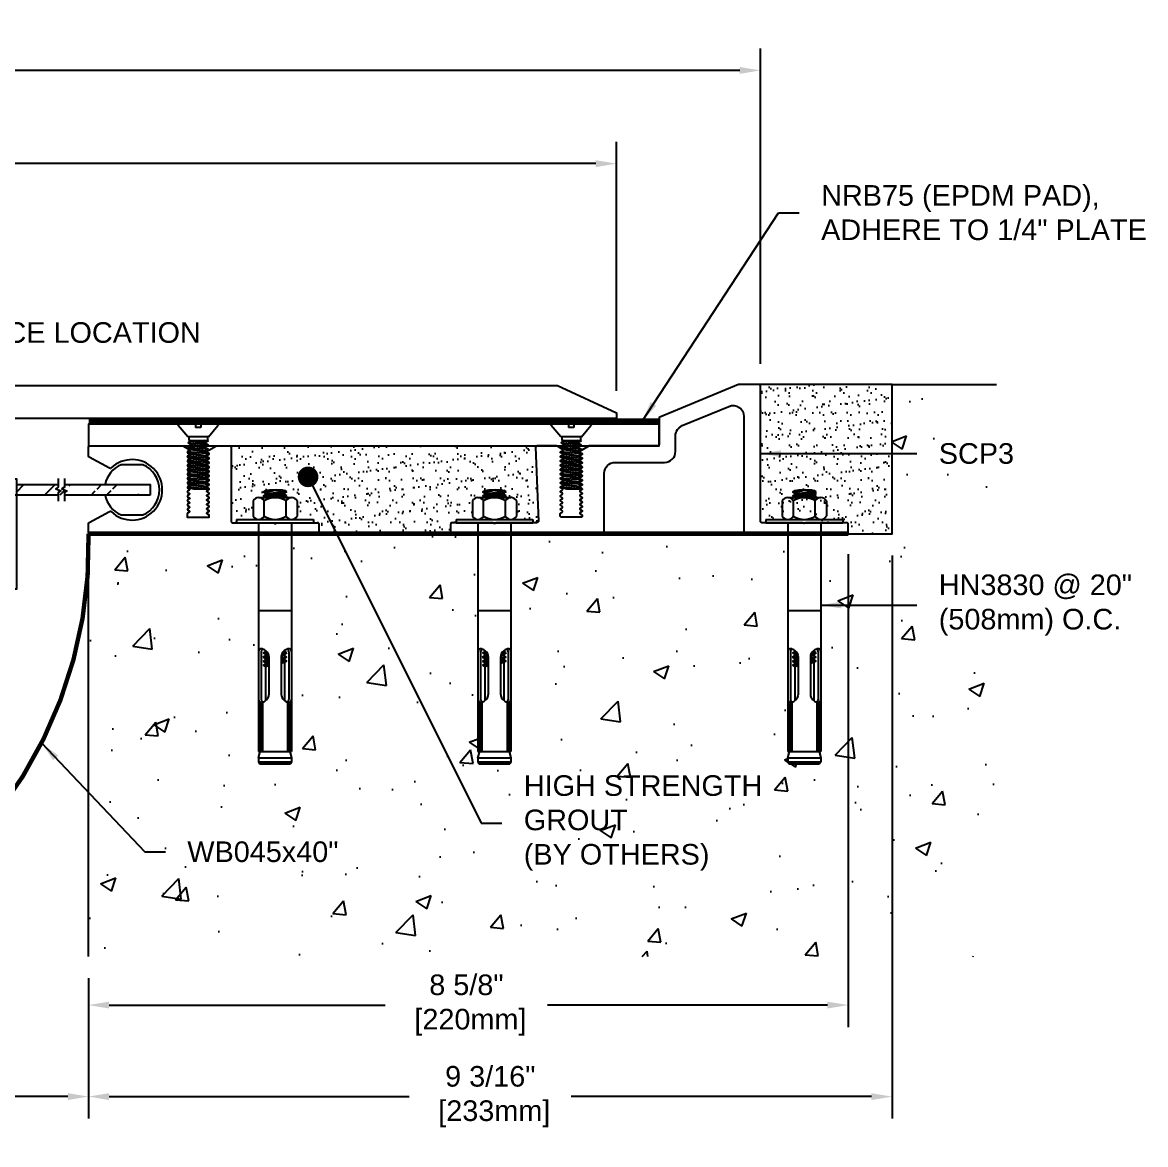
# Model space of a CAD drawing. Header units: inches. Extents: x -4 to 71.2, y -3.7 to 11.
# Drawn here: x 19.43 to 32.22, y -2.79 to 10 of the extents above; entities that cross this region are included whole.
import ezdxf

# ---------------------------------------------------------------- set-up
doc = ezdxf.new("R2010")
doc.units = ezdxf.units.IN
doc.header["$LTSCALE"] = 0.25
doc.header["$MEASUREMENT"] = 0
doc.linetypes.add('HIDDEN', pattern=[0.375, 0.25, -0.125])
for name, color, linetype in [('Anchors', 4, 'Continuous'), ('Conditions', 1, 'Continuous'), ('Dimensions', 3, 'Continuous'), ('Fillers', 2, 'Continuous'), ('Metals', 7, 'Continuous'), ('Text', 2, 'Continuous')]:
    doc.layers.add(name, color=color, linetype=linetype)
doc.styles.add('ARIAL', font='arial.ttf')
doc.dimstyles.new('ARIAL', dxfattribs={"dimscale": 2, "dimtxt": 0.1175, "dimasz": 0.1175, "dimexe": 0.125, "dimexo": 0.125, "dimgap": 0.125, "dimtad": 0, "dimtih": 1, "dimtoh": 1, "dimdec": 4, "dimzin": 0, "dimdsep": 46, "dimlunit": 4, "dimtxsty": 'ARIAL', "dimcen": 0.09, "dimadec": 0, "dimazin": 0, "dimtfac": 1, "dimtdec": 4, "dimtofl": 0, "dimtmove": 0, "dimatfit": 3, "dimfxl": 0, "dimfrac": 2, "dimtolj": 1, "dimtzin": 0, "dimarcsym": 0})
pattern_1 = [(45, (8.60465, -43.85655), (-0.265165, 0.265165), []), (45, (8.78143, -43.85655), (-0.265165, 0.265165), [])]

# ---------------------------------------------------------------- blocks, each defined once
blk = doc.blocks.new('*D0')
at = {"layer": 'Defpoints', "color": 0}
for p in [(27.836, 9.453), (2.525, 5.857), (27.836, 5.857)]:
    blk.add_point(p, dxfattribs=at)
at = {"layer": 'Dimensions', "color": 0, "lineweight": -2}
for p, q in [((2.525, 6.107), (2.525, 9.703)), ((27.836, 6.107), (27.836, 9.703)), ((2.76, 9.453), (14.251, 9.453)), ((27.601, 9.453), (16.11, 9.453))]:
    blk.add_line(p, q, dxfattribs=at)
at = {"layer": 'Dimensions', "color": 0}
for points in [[(2.76, 9.492), (2.76, 9.413), (2.525, 9.453)], [(27.601, 9.492), (27.601, 9.413), (27.836, 9.453)]]:
    blk.add_solid(points, dxfattribs=at)
at = {"layer": 'Dimensions', "color": 0, "insert": (15.181, 9.453), "char_height": 0.235, "attachment_point": 5, "style": 'ARIAL'}
blk.add_mtext('\\A1;2\'-1 5/16"\\P [643mm]', dxfattribs=at)
blk = doc.blocks.new('*D3')
at = {"layer": 'Defpoints', "color": 0}
for p in [(4.165, 8.39), (4.165, 5.549), (26.195, 5.549)]:
    blk.add_point(p, dxfattribs=at)
at = {"layer": 'Dimensions', "color": 0, "lineweight": -2}
for p, q in [((4.165, 5.799), (4.165, 8.64)), ((26.195, 5.799), (26.195, 8.64)), ((4.4, 8.39), (14.268, 8.39)), ((25.96, 8.39), (16.092, 8.39))]:
    blk.add_line(p, q, dxfattribs=at)
at = {"layer": 'Dimensions', "color": 0}
for points in [[(4.4, 8.429), (4.4, 8.35), (4.165, 8.39)], [(25.96, 8.429), (25.96, 8.35), (26.195, 8.39)]]:
    blk.add_solid(points, dxfattribs=at)
at = {"layer": 'Dimensions', "color": 0, "insert": (15.18, 8.39), "char_height": 0.235, "attachment_point": 5, "style": 'ARIAL'}
blk.add_mtext('\\A1;1\'-10"\\P [560mm]', dxfattribs=at)
blk = doc.blocks.new('*D2')
at = {"layer": 'Defpoints', "color": 0}
for p in [(10.181, -0.646), (20.181, -0.646), (10.181, -2.244)]:
    blk.add_point(p, dxfattribs=at)
at = {"layer": 'Dimensions', "color": 0, "lineweight": -2}
for p, q in [((10.181, -0.896), (10.181, -2.494)), ((20.181, -0.896), (20.181, -2.494)), ((10.416, -2.244), (14.256, -2.244)), ((19.946, -2.244), (16.103, -2.244))]:
    blk.add_line(p, q, dxfattribs=at)
at = {"layer": 'Dimensions', "color": 0}
for points in [[(10.416, -2.205), (10.416, -2.283), (10.181, -2.244)], [(19.946, -2.205), (19.946, -2.283), (20.181, -2.244)]]:
    blk.add_solid(points, dxfattribs=at)
at = {"layer": 'Dimensions', "color": 0, "insert": (15.179, -2.244), "char_height": 0.235, "attachment_point": 5, "style": 'ARIAL'}
blk.add_mtext('\\A1;10"\\P [254mm]', dxfattribs=at)
blk = doc.blocks.new('*D4')
at = {"layer": 'Defpoints', "color": 0}
for p in [(28.835, 4.187), (20.179, -0.646), (28.835, -1.201)]:
    blk.add_point(p, dxfattribs=at)
at = {"layer": 'Dimensions', "color": 0, "lineweight": -2}
for p, q in [((28.835, 3.937), (28.835, -1.451)), ((20.179, -0.896), (20.179, -1.451)), ((20.414, -1.201), (23.562, -1.201)), ((28.6, -1.201), (25.409, -1.201))]:
    blk.add_line(p, q, dxfattribs=at)
at = {"layer": 'Dimensions', "color": 0}
for points in [[(20.414, -1.162), (20.414, -1.24), (20.179, -1.201)], [(28.6, -1.162), (28.6, -1.24), (28.835, -1.201)]]:
    blk.add_solid(points, dxfattribs=at)
at = {"layer": 'Dimensions', "color": 0, "insert": (24.486, -1.201), "char_height": 0.235, "attachment_point": 5, "style": 'ARIAL'}
blk.add_mtext('\\A1;8 5/8"\\P [220mm]', dxfattribs=at)
blk = doc.blocks.new('SCP1')
at = {"layer": 'Metals', "linetype": 'Continuous', "flags": 128}
blk.add_lwpolyline([(1.352, 0.377, -0.57735), (1.352, 0.391), (1.371, 0.402, 0.57735), (1.371, 0.416), (1.352, 0.427, -0.57735), (1.352, 0.441), (1.371, 0.452, 0.57735), (1.371, 0.466), (1.352, 0.477, -0.57735), (1.352, 0.491), (1.371, 0.502, 0.57735), (1.371, 0.516), (1.352, 0.527, -0.57735), (1.352, 0.541), (1.371, 0.552, 0.57735), (1.371, 0.566), (1.352, 0.577, -0.57735), (1.352, 0.591), (1.371, 0.602, 0.57735), (1.371, 0.616), (1.352, 0.627, -0.57735), (1.352, 0.641), (1.371, 0.652, 0.57735), (1.371, 0.666), (1.352, 0.677, -0.57735), (1.352, 0.691), (1.371, 0.702, 0.57735), (1.371, 0.716), (1.352, 0.727, -0.57735), (1.352, 0.741), (1.371, 0.752, 0.57735), (1.371, 0.766), (1.352, 0.777, -0.57735), (1.352, 0.791), (1.371, 0.802, 0.57735), (1.371, 0.816), (1.352, 0.827, -0.57735), (1.352, 0.841), (1.371, 0.852, 0.57735), (1.371, 0.866), (1.352, 0.877, -0.57735), (1.352, 0.891), (1.371, 0.902, 0.57735), (1.371, 0.916), (1.352, 0.927, -0.57735), (1.352, 0.941), (1.451, 0.998, -0.131652), (1.458, 1), (1.61, 1, -0.414214), (1.625, 0.985), (1.625, 0.14, 0.414214), (1.64, 0.125), (2.11, 0.125), (2.114, 0.121, 0.414214), (2.136, 0.121), (2.14, 0.125), (2.61, 0.125, -0.414214), (2.625, 0.11), (2.625, 0.015, -0.414214), (2.61, 0), (0.015, 0, -0.414214), (0, 0.015), (0, 0.116, -0.276215), (0.008, 0.129), (0.24, 0.254, -0.324715), (0.257, 0.251, 2.340026), (0.257, 0.749, -0.324715), (0.24, 0.746), (0.008, 0.871, -0.276215), (0, 0.884), (0, 0.985, -0.414214), (0.015, 1), (1.075, 1, -0.131652), (1.082, 0.998), (1.148, 0.96, -0.57735), (1.148, 0.946), (1.129, 0.935, 0.57735), (1.129, 0.921), (1.148, 0.91, -0.57735), (1.148, 0.896), (1.129, 0.885, 0.57735), (1.129, 0.871), (1.148, 0.86, -0.57735), (1.148, 0.846), (1.129, 0.835, 0.57735), (1.129, 0.821), (1.148, 0.81, -0.57735), (1.148, 0.796), (1.129, 0.785, 0.57735), (1.129, 0.771), (1.148, 0.76, -0.57735), (1.148, 0.746), (1.129, 0.735, 0.57735), (1.129, 0.721), (1.148, 0.71, -0.57735), (1.148, 0.696), (1.129, 0.685, 0.57735), (1.129, 0.671), (1.148, 0.66, -0.57735), (1.148, 0.646), (1.129, 0.635, 0.57735), (1.129, 0.621), (1.148, 0.61, -0.57735), (1.148, 0.596), (1.129, 0.585, 0.57735), (1.129, 0.571), (1.148, 0.56, -0.57735), (1.148, 0.546), (1.129, 0.535, 0.57735), (1.129, 0.521), (1.148, 0.51, -0.57735), (1.148, 0.496), (1.129, 0.485, 0.57735), (1.129, 0.471), (1.148, 0.46, -0.57735), (1.148, 0.446), (1.129, 0.435, 0.57735), (1.129, 0.421), (1.148, 0.41, -0.57735), (1.148, 0.396), (1.129, 0.385, 0.57735), (1.129, 0.371), (1.148, 0.36, -0.57735), (1.148, 0.346), (1.129, 0.335, 0.57735), (1.129, 0.321), (1.148, 0.31, -0.57735), (1.148, 0.296), (1.129, 0.285, 0.57735), (1.129, 0.271), (1.148, 0.26, -0.57735), (1.148, 0.246), (1.129, 0.235, 0.267949), (1.125, 0.228), (1.125, 0.188), (1.375, 0.188), (1.375, 0.209, 0.267949), (1.371, 0.216), (1.352, 0.227, -0.57735), (1.352, 0.241), (1.371, 0.252, 0.57735), (1.371, 0.266), (1.352, 0.277, -0.57735), (1.352, 0.291), (1.371, 0.302, 0.57735), (1.371, 0.316), (1.352, 0.327, -0.57735), (1.352, 0.341), (1.371, 0.352, 0.57735), (1.371, 0.366)], format="xyb", close=True, dxfattribs=at)
blk = doc.blocks.new('SCP3')
at = {"layer": 'Metals', "linetype": 'Continuous', "flags": 128}
blk.add_lwpolyline([(-4.02, 0.121), (-4.015, 0.125), (-3.545, 0.125, 0.414214), (-3.53, 0.14), (-3.53, 1.685, -0.414214), (-3.515, 1.7), (-3.28, 1.7), (-2.384, 1.329, -0.303347), (-2.375, 1.315), (-2.375, 1.015, 0.414214), (-2.36, 1), (-1.579, 1), (-1.477, 0.941, -0.57735), (-1.477, 0.927), (-1.496, 0.916, 0.267949), (-1.5, 0.909), (-1.5, 0.906, 0.165641), (-1.497, 0.902), (-1.477, 0.891, -0.57735), (-1.477, 0.877), (-1.496, 0.866, 0.267949), (-1.5, 0.859), (-1.5, 0.856, 0.165641), (-1.497, 0.852), (-1.477, 0.841, -0.57735), (-1.477, 0.827), (-1.496, 0.816, 0.267949), (-1.5, 0.809), (-1.5, 0.806, 0.165641), (-1.497, 0.802), (-1.477, 0.791, -0.57735), (-1.477, 0.777), (-1.496, 0.766, 0.267949), (-1.5, 0.759), (-1.5, 0.756, 0.165641), (-1.497, 0.752), (-1.477, 0.741, -0.57735), (-1.477, 0.727), (-1.496, 0.716, 0.267949), (-1.5, 0.709), (-1.5, 0.706, 0.165641), (-1.497, 0.702), (-1.477, 0.691, -0.57735), (-1.477, 0.677), (-1.496, 0.666, 0.267949), (-1.5, 0.659), (-1.5, 0.656, 0.165641), (-1.497, 0.652), (-1.477, 0.641, -0.57735), (-1.477, 0.627), (-1.496, 0.616, 0.267949), (-1.5, 0.609), (-1.5, 0.606, 0.165641), (-1.497, 0.602), (-1.477, 0.591, -0.57735), (-1.477, 0.577), (-1.496, 0.566, 0.267949), (-1.5, 0.559), (-1.5, 0.556, 0.165641), (-1.497, 0.552), (-1.477, 0.541, -0.57735), (-1.477, 0.527), (-1.496, 0.516, 0.267949), (-1.5, 0.509), (-1.5, 0.506, 0.165641), (-1.497, 0.502), (-1.477, 0.491, -0.57735), (-1.477, 0.477), (-1.496, 0.466, 0.267949), (-1.5, 0.459), (-1.5, 0.456, 0.165641), (-1.497, 0.452), (-1.477, 0.441, -0.57735), (-1.477, 0.427), (-1.496, 0.416, 0.267949), (-1.5, 0.409), (-1.5, 0.406, 0.165641), (-1.497, 0.402), (-1.477, 0.391, -0.57735), (-1.477, 0.377), (-1.496, 0.366, 0.267949), (-1.5, 0.359), (-1.5, 0.356, 0.165641), (-1.497, 0.352), (-1.477, 0.341, -0.57735), (-1.477, 0.327), (-1.496, 0.316, 0.267949), (-1.5, 0.309), (-1.5, 0.306, 0.165641), (-1.497, 0.302), (-1.477, 0.291, -0.57735), (-1.477, 0.277), (-1.496, 0.266, 0.267949), (-1.5, 0.259), (-1.5, 0.256, 0.165641), (-1.497, 0.252), (-1.477, 0.241, -0.57735), (-1.477, 0.227), (-1.496, 0.216, 0.36655), (-1.499, 0.206, 0.49287), (-1.485, 0.187), (-1.265, 0.187, 0.414214), (-1.25, 0.202), (-1.25, 0.23, 0.290884), (-1.255, 0.237), (-1.272, 0.246, -0.57735), (-1.274, 0.26), (-1.253, 0.274, 0.57735), (-1.255, 0.287), (-1.272, 0.296, -0.57735), (-1.274, 0.31), (-1.253, 0.324, 0.57735), (-1.255, 0.337), (-1.272, 0.346, -0.57735), (-1.274, 0.36), (-1.253, 0.374, 0.57735), (-1.255, 0.387), (-1.272, 0.396, -0.57735), (-1.274, 0.41), (-1.253, 0.424, 0.57735), (-1.255, 0.437), (-1.272, 0.446, -0.57735), (-1.274, 0.46), (-1.253, 0.474, 0.57735), (-1.255, 0.487), (-1.272, 0.496, -0.57735), (-1.274, 0.51), (-1.253, 0.524, 0.57735), (-1.255, 0.537), (-1.272, 0.546, -0.57735), (-1.274, 0.56), (-1.253, 0.574, 0.57735), (-1.255, 0.587), (-1.272, 0.596, -0.57735), (-1.274, 0.61), (-1.253, 0.624, 0.57735), (-1.255, 0.637), (-1.272, 0.646, -0.57735), (-1.274, 0.66), (-1.253, 0.674, 0.57735), (-1.255, 0.687), (-1.272, 0.696, -0.57735), (-1.274, 0.71), (-1.253, 0.724, 0.57735), (-1.255, 0.737), (-1.272, 0.746, -0.57735), (-1.274, 0.76), (-1.253, 0.774, 0.57735), (-1.255, 0.787), (-1.272, 0.796, -0.57735), (-1.274, 0.81), (-1.253, 0.824, 0.57735), (-1.255, 0.837), (-1.272, 0.846, -0.57735), (-1.274, 0.86), (-1.253, 0.874, 0.57735), (-1.255, 0.887), (-1.272, 0.896, -0.57735), (-1.274, 0.91), (-1.253, 0.924, 0.57735), (-1.255, 0.937), (-1.272, 0.946, -0.57735), (-1.274, 0.96), (-1.219, 0.997, -0.153359), (-1.211, 1), (-0.984, 1, -0.414214), (-0.969, 0.985), (-1, 0.14, 0.414214), (-0.985, 0.125), (-0.515, 0.125), (-0.511, 0.121, 0.414214), (-0.489, 0.121), (-0.485, 0.125), (-0.015, 0.125, -0.414214), (0, 0.11), (0, 0.015, -0.414214), (-0.015, 0), (-1.735, 0, -0.414214), (-1.75, 0.015), (-1.75, 0.687, 0.414214), (-1.875, 0.812), (-2.438, 0.812, -0.414214), (-2.563, 0.937), (-2.563, 1.116, 0.303347), (-2.64, 1.232), (-3.17, 1.451, 0.534511), (-3.343, 1.336), (-3.343, 0.015, -0.414214), (-3.358, 0), (-4.515, 0, -0.414214), (-4.53, 0.015), (-4.53, 0.11, -0.414214), (-4.515, 0.125), (-4.045, 0.125), (-4.041, 0.121, 0.414209)], format="xyb", close=True, dxfattribs=at)
blk = doc.blocks.new('HN3830S')
for p, q in [((-0.188, 0.288), (0.188, 0.288)), ((-0.135, 0.352), (0.017, 0.375)), ((-0.135, 0.352), (-0.108, 0.368)), ((-0.135, 0.352), (-0.108, 0.335)), ((-0.135, 0.305), (0.135, 0.352)), ((-0.135, 0.305), (-0.108, 0.322)), ((-0.135, 0.305), (-0.108, 0.289)), ((-0.108, 0.368), (0.017, 0.375)), ((0.017, 0.375), (-0.108, 0.335)), ((-0.108, 0.368), (-0.063, 0.375)), ((-0.108, 0.322), (0.108, 0.368)), ((0.108, 0.335), (-0.108, 0.289)), ((-0.108, 0.335), (-0.108, 0.322)), ((-0.108, 0.289), (-0.108, 0.288)), ((-0.063, 0.375), (0.08, 0.375)), ((-0.047, 0.288), (0.108, 0.322)), ((0.036, 0.288), (0.135, 0.305)), ((0.08, 0.375), (0.108, 0.368)), ((0.108, 0.289), (0.105, 0.288)), ((0.135, 0.352), (0.108, 0.368)), ((0.135, 0.352), (0.108, 0.335)), ((0.108, 0.335), (0.108, 0.322)), ((0.135, 0.305), (0.108, 0.322)), ((0.135, 0.305), (0.108, 0.289)), ((0.108, 0.289), (0.108, 0.288)), ((-0.251, 0.251), (-0.251, 0.074)), ((-0.125, 0.074), (-0.125, 0.251)), ((0.125, 0.074), (0.125, 0.251)), ((0.251, 0.251), (0.251, 0.074)), ((-0.438, 0.037), (0.438, 0.037)), ((-0.438, 0.037), (-0.438, 0)), ((-0.438, 0), (0.438, 0)), ((-0.188, 0.037), (0.188, 0.037)), ((0.438, 0.037), (0.438, 0)), ((-0.188, 0), (-0.188, -2.609)), ((0.187, 0), (0.187, -2.609)), ((-0.188, -1), (0.187, -1)), ((-0.158, -1.471), (-0.158, -2.014)), ((-0.135, -1.484), (-0.108, -1.468)), ((-0.135, -1.484), (-0.089, -1.476)), ((-0.135, -1.484), (-0.108, -1.501)), ((-0.135, -1.531), (-0.108, -1.515)), ((-0.135, -1.531), (-0.071, -1.52)), ((-0.135, -1.531), (-0.108, -1.548)), ((-0.108, -1.457), (-0.108, -1.468)), ((-0.108, -1.468), (-0.098, -1.466)), ((-0.078, -1.494), (-0.108, -1.501)), ((-0.108, -1.501), (-0.108, -1.515)), ((-0.108, -1.515), (-0.073, -1.507)), ((-0.071, -1.524), (-0.071, -1.961)), ((0.07, -1.523), (0.108, -1.515)), ((0.07, -1.524), (0.07, -1.961)), ((0.07, -1.542), (0.135, -1.531)), ((0.07, -1.542), (0.135, -1.531)), ((0.108, -1.501), (0.072, -1.509)), ((0.078, -1.494), (0.135, -1.484)), ((0.093, -1.471), (0.108, -1.468)), ((0.108, -1.457), (0.108, -1.468)), ((0.135, -1.484), (0.108, -1.468)), ((0.135, -1.484), (0.108, -1.501)), ((0.108, -1.501), (0.108, -1.515)), ((0.135, -1.531), (0.108, -1.515)), ((0.135, -1.531), (0.108, -1.548)), ((0.157, -1.471), (0.157, -2.014)), ((-0.135, -1.578), (-0.108, -1.562)), ((-0.135, -1.578), (-0.071, -1.567)), ((-0.135, -1.578), (-0.108, -1.595)), ((-0.135, -1.625), (-0.108, -1.608)), ((-0.135, -1.625), (-0.071, -1.614)), ((-0.135, -1.625), (-0.108, -1.641)), ((-0.071, -1.54), (-0.108, -1.548)), ((-0.108, -1.548), (-0.108, -1.562)), ((-0.108, -1.562), (-0.071, -1.553)), ((-0.071, -1.586), (-0.108, -1.595)), ((-0.108, -1.595), (-0.108, -1.608)), ((-0.108, -1.608), (-0.071, -1.6)), ((-0.071, -1.633), (-0.108, -1.641)), ((-0.108, -1.641), (-0.108, -2.028)), ((0.108, -1.548), (0.07, -1.556)), ((0.07, -1.57), (0.108, -1.562)), ((0.07, -1.589), (0.135, -1.578)), ((0.108, -1.595), (0.07, -1.603)), ((0.108, -1.548), (0.108, -1.562)), ((0.135, -1.578), (0.108, -1.562)), ((0.135, -1.578), (0.108, -1.595)), ((0.108, -1.595), (0.108, -2.028)), ((-0.166, -2.047), (-0.166, -2.609)), ((-0.143, -2.047), (-0.143, -2.609)), ((0.143, -2.047), (0.143, -2.609)), ((0.166, -2.047), (0.166, -2.609)), ((-0.188, -2.68), (-0.168, -2.609)), ((-0.188, -2.609), (0.187, -2.609)), ((-0.188, -2.68), (0.187, -2.68)), ((-0.188, -2.68), (-0.188, -2.727)), ((0.168, -2.609), (0.187, -2.68)), ((0.187, -2.68), (0.187, -2.727)), ((-0.188, -2.727), (0.187, -2.727)), ((-0.188, -2.727), (-0.174, -2.75)), ((-0.174, -2.75), (0.174, -2.75)), ((0.187, -2.727), (0.174, -2.75))]:
    blk.add_line(p, q)
for centre, radius, start, end in [((-0.188, 0.216), 0.0717, 29.0208, 150.9792), ((0, 0.056), 0.231, 57.1911, 122.8089), ((0.188, 0.216), 0.0717, 29.0208, 150.9792), ((-0.188, 0.109), 0.0717, 209.0208, 330.9792), ((0, 0.269), 0.231, 237.1911, 302.8089), ((0.188, 0.109), 0.0717, 209.0208, 330.9792), ((-0.135, -1.471), 0.0524, 168.9394, 180), ((-0.159, -1.466), 0.0276, 135, 168.9394), ((-0.159, -1.466), 0.0276, 101.0606, 135), ((-0.155, -1.49), 0.0524, 76.6123, 101.0606), ((-0.105, -1.471), 0.0524, 168.9394, 180), ((-0.129, -1.466), 0.0276, 135, 168.9394), ((-0.129, -1.466), 0.0276, 110.9085, 135), ((-0.161, -1.516), 0.0783, 59.3028, 76.6123), ((-0.179, -1.547), 0.114, 45, 59.3028), ((-0.179, -1.547), 0.114, 30.6972, 45), ((-0.148, -1.528), 0.0783, 13.3877, 30.6972), ((-0.123, -1.522), 0.0524, 358.2993, 13.3877), ((0.123, -1.522), 0.0524, 166.6123, 181.7007), ((0.148, -1.528), 0.0783, 149.3028, 166.6123), ((0.179, -1.547), 0.114, 135, 149.3028), ((0.179, -1.547), 0.114, 120.6972, 135), ((0.161, -1.516), 0.0783, 103.3877, 120.6972), ((0.129, -1.466), 0.0276, 45, 69.0915), ((0.155, -1.49), 0.0524, 78.9394, 103.3877), ((0.129, -1.466), 0.0276, 11.0606, 45), ((0.105, -1.471), 0.0524, 360, 11.0606), ((0.159, -1.466), 0.0276, 45, 78.9394), ((0.159, -1.466), 0.0276, 11.0606, 45), ((0.135, -1.471), 0.0524, 0, 11.0606), ((-0.135, -2.014), 0.0524, 180, 191.0606), ((-0.159, -2.019), 0.0276, 191.0606, 225), ((-0.159, -2.019), 0.0276, 225, 258.9394), ((-0.155, -1.995), 0.0524, 258.9394, 283.3877), ((-0.105, -2.014), 0.0524, 180, 191.0606), ((-0.129, -2.019), 0.0276, 191.0606, 225), ((-0.129, -2.019), 0.0276, 225, 249.0915), ((-0.161, -1.969), 0.0783, 283.3877, 300.6972), ((-0.179, -1.938), 0.114, 300.6972, 315), ((-0.179, -1.938), 0.114, 315, 329.3028), ((-0.148, -1.957), 0.0783, 329.3028, 346.6123), ((-0.123, -1.963), 0.0524, 346.6123, 1.7007), ((0.123, -1.963), 0.0524, 178.2993, 193.3877), ((0.148, -1.957), 0.0783, 193.3877, 210.6972), ((0.179, -1.938), 0.114, 210.6972, 225), ((0.179, -1.938), 0.114, 225, 239.3028), ((0.161, -1.969), 0.0783, 239.3028, 256.6123), ((0.129, -2.019), 0.0276, 290.9085, 315), ((0.155, -1.995), 0.0524, 256.6123, 281.0606), ((0.129, -2.019), 0.0276, 315, 348.9394), ((0.105, -2.014), 0.0524, 348.9394, 0), ((0.159, -2.019), 0.0276, 281.0606, 315), ((0.159, -2.019), 0.0276, 315, 348.9394), ((0.135, -2.014), 0.0524, 348.9394, 360)]:
    blk.add_arc(centre, radius, start, end)
blk = doc.blocks.new('F1434S')
for p, q in [((-0.214, 0), (-0.031, 0)), ((-0.031, 0), (-0.031, -0.05)), ((0.031, 0), (0.031, -0.05)), ((0.031, 0), (0.214, 0)), ((-0.119, -0.155), (-0.226, -0.024)), ((-0.031, -0.05), (0.031, -0.05)), ((0.119, -0.155), (0.226, -0.024)), ((-0.119, -0.155), (0.119, -0.155)), ((-0.119, -0.2), (-0.108, -0.195)), ((-0.119, -0.2), (-0.068, -0.195)), ((-0.119, -0.2), (-0.085, -0.22)), ((-0.119, -0.25), (0.119, -0.225)), ((-0.119, -0.25), (-0.085, -0.23)), ((-0.119, -0.25), (-0.085, -0.27)), ((-0.108, -0.155), (-0.108, -0.195)), ((0.108, -0.195), (-0.108, -0.195)), ((-0.085, -0.22), (0.085, -0.195)), ((-0.085, -0.23), (0.085, -0.205)), ((-0.085, -0.22), (-0.085, -0.23)), ((-0.085, -0.27), (0.085, -0.245)), ((-0.085, -0.28), (0.085, -0.255)), ((0.108, -0.195), (0.085, -0.205)), ((0.119, -0.225), (0.085, -0.205)), ((0.119, -0.225), (0.085, -0.245)), ((0.085, -0.245), (0.085, -0.255)), ((0.119, -0.275), (0.085, -0.255)), ((0.108, -0.155), (0.108, -0.195)), ((-0.119, -0.3), (0.119, -0.275)), ((-0.119, -0.3), (-0.085, -0.28)), ((-0.119, -0.3), (-0.085, -0.32)), ((-0.119, -0.35), (0.119, -0.325)), ((-0.119, -0.35), (-0.085, -0.33)), ((-0.119, -0.35), (-0.085, -0.37)), ((-0.119, -0.4), (0.119, -0.375)), ((-0.119, -0.4), (-0.085, -0.38)), ((-0.085, -0.27), (-0.085, -0.28)), ((-0.085, -0.32), (0.085, -0.295)), ((-0.085, -0.33), (0.085, -0.305)), ((-0.085, -0.32), (-0.085, -0.33)), ((-0.085, -0.37), (0.085, -0.345)), ((-0.085, -0.38), (0.085, -0.355)), ((-0.085, -0.37), (-0.085, -0.38)), ((0.119, -0.275), (0.085, -0.295)), ((0.085, -0.295), (0.085, -0.305)), ((0.119, -0.325), (0.085, -0.305)), ((0.119, -0.325), (0.085, -0.345)), ((0.085, -0.345), (0.085, -0.355)), ((0.119, -0.375), (0.085, -0.355)), ((0.119, -0.375), (0.085, -0.395)), ((-0.119, -0.4), (-0.085, -0.42)), ((-0.119, -0.45), (0.119, -0.425)), ((-0.119, -0.45), (-0.085, -0.43)), ((-0.119, -0.45), (-0.085, -0.47)), ((-0.119, -0.5), (0.119, -0.475)), ((-0.119, -0.5), (-0.085, -0.48)), ((-0.119, -0.5), (-0.085, -0.52)), ((-0.085, -0.42), (0.085, -0.395)), ((-0.085, -0.43), (0.085, -0.405)), ((-0.085, -0.42), (-0.085, -0.43)), ((-0.085, -0.47), (0.085, -0.445)), ((-0.085, -0.48), (0.085, -0.455)), ((-0.085, -0.47), (-0.085, -0.48)), ((-0.085, -0.52), (0.085, -0.495)), ((-0.085, -0.53), (0.085, -0.505)), ((0.085, -0.395), (0.085, -0.405)), ((0.119, -0.425), (0.085, -0.405)), ((0.119, -0.425), (0.085, -0.445)), ((0.085, -0.445), (0.085, -0.455)), ((0.119, -0.475), (0.085, -0.455)), ((0.119, -0.475), (0.085, -0.495)), ((0.085, -0.495), (0.085, -0.505)), ((0.119, -0.525), (0.085, -0.505)), ((-0.119, -0.55), (0.119, -0.525)), ((-0.119, -0.55), (-0.085, -0.53)), ((-0.119, -0.55), (-0.085, -0.57)), ((-0.119, -0.6), (0.119, -0.575)), ((-0.119, -0.6), (-0.085, -0.58)), ((-0.119, -0.6), (-0.085, -0.62)), ((-0.119, -0.65), (0.119, -0.625)), ((-0.119, -0.65), (-0.085, -0.63)), ((-0.085, -0.52), (-0.085, -0.53)), ((-0.085, -0.57), (0.085, -0.545)), ((-0.085, -0.58), (0.085, -0.555)), ((-0.085, -0.57), (-0.085, -0.58)), ((-0.085, -0.62), (0.085, -0.595)), ((-0.085, -0.63), (0.085, -0.605)), ((-0.085, -0.62), (-0.085, -0.63)), ((0.119, -0.525), (0.085, -0.545)), ((0.085, -0.545), (0.085, -0.555)), ((0.119, -0.575), (0.085, -0.555)), ((0.119, -0.575), (0.085, -0.595)), ((0.085, -0.595), (0.085, -0.605)), ((0.119, -0.625), (0.085, -0.605)), ((0.119, -0.625), (0.085, -0.645)), ((-0.119, -0.65), (-0.085, -0.67)), ((-0.119, -0.7), (0.119, -0.675)), ((-0.119, -0.7), (-0.085, -0.68)), ((-0.119, -0.7), (-0.085, -0.72)), ((-0.11, -0.75), (0.119, -0.725)), ((-0.11, -0.75), (-0.085, -0.73)), ((-0.11, -0.75), (0.048, -0.75)), ((-0.085, -0.67), (0.085, -0.645)), ((-0.085, -0.68), (0.085, -0.655)), ((-0.085, -0.67), (-0.085, -0.68)), ((-0.085, -0.72), (0.085, -0.695)), ((-0.085, -0.73), (0.085, -0.705)), ((-0.085, -0.72), (-0.085, -0.73)), ((0.048, -0.75), (0.085, -0.745)), ((0.085, -0.645), (0.085, -0.655)), ((0.119, -0.675), (0.085, -0.655)), ((0.119, -0.675), (0.085, -0.695)), ((0.085, -0.695), (0.085, -0.705)), ((0.119, -0.725), (0.085, -0.705)), ((0.119, -0.725), (0.085, -0.745))]:
    blk.add_line(p, q)
for centre, start, end in [((-0.214, -0.015), 90, 219.032), ((0.214, -0.015), 320.968, 90)]:
    blk.add_arc(centre, 0.015, start, end)
blk = doc.blocks.new('*D23')
at = {"layer": 'Defpoints', "color": 0}
for p in [(29.336, 4.172), (20.179, -0.646), (29.336, -2.244)]:
    blk.add_point(p, dxfattribs=at)
at = {"layer": 'Dimensions', "color": 0, "lineweight": -2}
for p, q in [((29.336, 3.922), (29.336, -2.494)), ((20.179, -0.896), (20.179, -2.494)), ((20.414, -2.244), (23.834, -2.244)), ((29.101, -2.244), (25.681, -2.244))]:
    blk.add_line(p, q, dxfattribs=at)
at = {"layer": 'Dimensions', "color": 0}
for points in [[(20.414, -2.205), (20.414, -2.283), (20.179, -2.244)], [(29.101, -2.205), (29.101, -2.283), (29.336, -2.244)]]:
    blk.add_solid(points, dxfattribs=at)
at = {"layer": 'Dimensions', "color": 0, "insert": (24.758, -2.244), "char_height": 0.235, "attachment_point": 5, "style": 'ARIAL'}
blk.add_mtext('\\A1;9 3/16"\\P [233mm]', dxfattribs=at)
blk = doc.blocks.new('H1458S')
for p, q in [((-0.188, 0.144), (0.187, 0.144)), ((-0.25, 0.104), (-0.25, 0)), ((-0.25, 0), (0.25, 0)), ((-0.125, 0), (-0.125, 0.104)), ((-0.119, 0), (-0.085, -0.02)), ((-0.085, -0.02), (0.048, 0)), ((0.125, 0), (0.125, 0.104)), ((0.25, 0.104), (0.25, 0)), ((-0.119, -0.05), (0.119, -0.025)), ((-0.119, -0.05), (-0.085, -0.03)), ((-0.119, -0.05), (-0.085, -0.07)), ((-0.119, -0.1), (0.119, -0.075)), ((-0.119, -0.1), (-0.085, -0.08)), ((-0.119, -0.1), (-0.085, -0.12)), ((-0.119, -0.15), (0.119, -0.125)), ((-0.085, -0.03), (0.085, -0.005)), ((-0.085, -0.02), (-0.085, -0.03)), ((-0.085, -0.07), (0.085, -0.045)), ((-0.085, -0.08), (0.085, -0.055)), ((-0.085, -0.07), (-0.085, -0.08)), ((-0.085, -0.12), (0.085, -0.095)), ((-0.085, -0.13), (0.085, -0.105)), ((-0.085, -0.12), (-0.085, -0.13)), ((0.094, 0), (0.085, -0.005)), ((0.119, -0.025), (0.085, -0.005)), ((0.119, -0.025), (0.085, -0.045)), ((0.085, -0.045), (0.085, -0.055)), ((0.119, -0.075), (0.085, -0.055)), ((0.119, -0.075), (0.085, -0.095)), ((0.085, -0.095), (0.085, -0.105)), ((0.119, -0.125), (0.085, -0.105)), ((0.119, -0.125), (0.085, -0.145)), ((-0.119, -0.15), (-0.085, -0.13)), ((-0.119, -0.15), (-0.085, -0.17)), ((-0.119, -0.2), (0.119, -0.175)), ((-0.119, -0.2), (-0.085, -0.18)), ((-0.119, -0.2), (-0.085, -0.22)), ((-0.119, -0.25), (0.119, -0.225)), ((-0.119, -0.25), (-0.085, -0.23)), ((-0.119, -0.25), (-0.085, -0.27)), ((-0.085, -0.17), (0.085, -0.145)), ((-0.085, -0.18), (0.085, -0.155)), ((-0.085, -0.17), (-0.085, -0.18)), ((-0.085, -0.22), (0.085, -0.195)), ((-0.085, -0.23), (0.085, -0.205)), ((-0.085, -0.22), (-0.085, -0.23)), ((-0.085, -0.27), (0.085, -0.245)), ((-0.085, -0.28), (0.085, -0.255)), ((0.085, -0.145), (0.085, -0.155)), ((0.119, -0.175), (0.085, -0.155)), ((0.119, -0.175), (0.085, -0.195)), ((0.085, -0.195), (0.085, -0.205)), ((0.119, -0.225), (0.085, -0.205)), ((0.119, -0.225), (0.085, -0.245)), ((0.085, -0.245), (0.085, -0.255)), ((0.119, -0.275), (0.085, -0.255)), ((-0.119, -0.3), (0.119, -0.275)), ((-0.119, -0.3), (-0.085, -0.28)), ((-0.119, -0.3), (-0.085, -0.32)), ((-0.119, -0.35), (0.119, -0.325)), ((-0.119, -0.35), (-0.085, -0.33)), ((-0.119, -0.35), (-0.085, -0.37)), ((-0.119, -0.4), (0.119, -0.375)), ((-0.119, -0.4), (-0.085, -0.38)), ((-0.085, -0.27), (-0.085, -0.28)), ((-0.085, -0.32), (0.085, -0.295)), ((-0.085, -0.33), (0.085, -0.305)), ((-0.085, -0.32), (-0.085, -0.33)), ((-0.085, -0.37), (0.085, -0.345)), ((-0.085, -0.38), (0.085, -0.355)), ((-0.085, -0.37), (-0.085, -0.38)), ((0.119, -0.275), (0.085, -0.295)), ((0.085, -0.295), (0.085, -0.305)), ((0.119, -0.325), (0.085, -0.305)), ((0.119, -0.325), (0.085, -0.345)), ((0.085, -0.345), (0.085, -0.355)), ((0.119, -0.375), (0.085, -0.355)), ((0.119, -0.375), (0.085, -0.395)), ((-0.119, -0.4), (-0.085, -0.42)), ((-0.119, -0.45), (0.119, -0.425)), ((-0.119, -0.45), (-0.085, -0.43)), ((-0.119, -0.45), (-0.085, -0.47)), ((-0.119, -0.5), (0.119, -0.475)), ((-0.119, -0.5), (-0.085, -0.48)), ((-0.119, -0.5), (-0.085, -0.52)), ((-0.085, -0.42), (0.085, -0.395)), ((-0.085, -0.43), (0.085, -0.405)), ((-0.085, -0.42), (-0.085, -0.43)), ((-0.085, -0.47), (0.085, -0.445)), ((-0.085, -0.48), (0.085, -0.455)), ((-0.085, -0.47), (-0.085, -0.48)), ((-0.085, -0.52), (0.085, -0.495)), ((-0.085, -0.53), (0.085, -0.505)), ((0.085, -0.395), (0.085, -0.405)), ((0.119, -0.425), (0.085, -0.405)), ((0.119, -0.425), (0.085, -0.445)), ((0.085, -0.445), (0.085, -0.455)), ((0.119, -0.475), (0.085, -0.455)), ((0.119, -0.475), (0.085, -0.495)), ((0.085, -0.495), (0.085, -0.505)), ((0.119, -0.525), (0.085, -0.505)), ((-0.119, -0.55), (0.119, -0.525)), ((-0.119, -0.55), (-0.085, -0.53)), ((-0.119, -0.55), (-0.085, -0.57)), ((-0.119, -0.6), (0.119, -0.575)), ((-0.119, -0.6), (-0.085, -0.58)), ((-0.119, -0.6), (-0.085, -0.62)), ((-0.085, -0.52), (-0.085, -0.53)), ((-0.085, -0.57), (0.085, -0.545)), ((-0.085, -0.58), (0.085, -0.555)), ((-0.085, -0.57), (-0.085, -0.58)), ((-0.085, -0.62), (0.085, -0.595)), ((-0.085, -0.62), (-0.085, -0.625)), ((-0.085, -0.625), (0.119, -0.625)), ((-0.048, -0.625), (0.085, -0.605)), ((0.119, -0.525), (0.085, -0.545)), ((0.085, -0.545), (0.085, -0.555)), ((0.119, -0.575), (0.085, -0.555)), ((0.119, -0.575), (0.085, -0.595)), ((0.085, -0.595), (0.085, -0.605)), ((0.119, -0.625), (0.085, -0.605))]:
    blk.add_line(p, q)
for centre, radius, start, end in [((-0.188, 0.075), 0.0688, 24.7615, 155.2385), ((0, -0.071), 0.215, 54.5107, 125.4893), ((0.187, 0.075), 0.0688, 24.7615, 155.2385)]:
    blk.add_arc(centre, radius, start, end)
blk = doc.blocks.new('RIVNUT')
for p, q in [((-0.143, 0.381), (-0.143, -0.063)), ((-0.143, 0.381), (0.189, 0.381)), ((0.189, 0.381), (0.189, -0.063)), ((-0.144, -0.119), (0.191, -0.119)), ((-0.143, -0.063), (0.189, -0.063))]:
    blk.add_line(p, q)
for centre, start, end in [((-0.143, -0.091), 90, 267.037), ((0.189, -0.091), 272.963, 90)]:
    blk.add_arc(centre, 0.028, start, end)
blk = doc.blocks.new('*U25')
at = {"layer": 'Anchors'}
h = blk.add_hatch(dxfattribs=at)
h.set_pattern_fill('ANSI32', color=256)
h.set_pattern_definition(pattern_1)
edge = h.paths.add_edge_path()
edge.add_line((0.769, -0.06), (0.263, -0.06))
edge.add_line((0.263, -0.06), (0.263, 0.06))
edge.add_line((0.263, 0.06), (0.769, 0.06))
h = blk.add_hatch(dxfattribs=at)
h.set_pattern_fill('ANSI32', color=256)
h.set_pattern_definition(pattern_1)
edge = h.paths.add_edge_path()
edge.add_line((0.839, 0.06), (1.294, 0.06))
edge.add_line((1.294, 0.06), (1.294, -0.06))
edge.add_line((1.294, -0.06), (0.839, -0.06))
h = blk.add_hatch(dxfattribs=at)
h.set_pattern_fill('ANSI32', color=256)
h.set_pattern_definition([(45, (1.96867, -43.85655), (-0.265165, 0.265165), []), (45, (2.14544, -43.85655), (-0.265165, 0.265165), [])])
edge = h.paths.add_edge_path()
edge.add_line((10.15, -0.06), (9.677, -0.06))
edge.add_line((9.677, -0.06), (9.677, 0.06))
edge.add_line((9.677, 0.06), (10.15, 0.06))
edge.add_line((11.195, -0.06), (10.22, -0.06))
edge.add_line((10.22, 0.06), (11.195, 0.06))
for points in [[(0.304, -0.074), (0.263, -0.06), (0.263, 0.06), (0.304, 0.074, 0.233897), (0.125, 0.286), (-0.125, 0.286, 0.654654), (-0.125, -0.286), (0.125, -0.286, 0.233897)], [(11.195, -0.06), (10.683, -0.06, 0.246328), (10.865, -0.286), (11.115, -0.286, 0.654654), (11.115, 0.286), (10.865, 0.286, 0.246328), (10.683, 0.06), (11.195, 0.06)]]:
    blk.add_lwpolyline(points, format="xyb", close=True, dxfattribs=at)
for points in [[(0.769, 0.13), (0.769, 0.03), (0.741, 0.011), (0.798, -0.011), (0.769, -0.03), (0.769, -0.13)], [(0.839, 0.13), (0.839, 0.03), (0.811, 0.011), (0.868, -0.011), (0.839, -0.03), (0.839, -0.13)], [(10.15, 0.13), (10.15, 0.03), (10.121, 0.011), (10.179, -0.011), (10.15, -0.03), (10.15, -0.13)], [(10.22, 0.13), (10.22, 0.03), (10.191, 0.011), (10.249, -0.011), (10.22, -0.03), (10.22, -0.13)], [(0.769, -0.06), (0.263, -0.06), (0.263, 0.06), (0.769, 0.06)], [(0.839, 0.06), (1.294, 0.06), (1.294, -0.06), (0.839, -0.06)], [(10.15, -0.06), (9.677, -0.06), (9.677, 0.06), (10.15, 0.06)], [(10.22, 0.06), (11.195, 0.06)], [(11.195, -0.06), (10.22, -0.06)]]:
    blk.add_lwpolyline(points, dxfattribs=at)
at = {"layer": 'Anchors', "linetype": 'HIDDEN'}
for points in [[(1.294, -0.06), (3.285, -0.06), (3.285, 0.06)], [(9.677, -0.06), (7.673, -0.06), (7.673, 0.06)]]:
    blk.add_lwpolyline(points, dxfattribs=at)
at = {"layer": 'Metals', "linetype": 'HIDDEN'}
for p, q in [((1.294, 0.06), (9.677, 0.06)), ((1.294, -1.066), (9.677, -1.066))]:
    blk.add_line(p, q, dxfattribs=at)
at = {"layer": 'Metals'}
for points in [[(1.909, 0.122), (1.909, 0.175), (2.659, 0.175), (2.659, 0.122)], [(8.295, 0.122), (8.295, 0.175), (9.045, 0.175), (9.045, 0.122)], [(1.294, -1.127), (9.677, -1.127), (9.677, 0.122), (1.294, 0.122)]]:
    blk.add_lwpolyline(points, close=True, dxfattribs=at)
at = {"layer": 'Anchors'}
for p in [(2.294, 0.175), (8.68, 0.175)]:
    blk.add_blockref('H1458S', p, dxfattribs=at)
at = {"layer": 'Metals'}
blk.add_blockref('RIVNUT', (5.462, -1.064), dxfattribs=at)

msp = doc.modelspace()

# ---------------------------------------------------------------- hatches: boundary and pattern name
at = {"layer": 'Conditions'}
h = msp.add_hatch(dxfattribs=at)
h.set_pattern_fill('AR-CONC', color=256, scale=0.25, style=0)
h.paths.add_polyline_path([(30.52671, 5.87223), (29.33605, 5.87223), (29.33605, 4.17223), (28.52355, 4.17223), (28.52355, 1.68786), (28.50423, 1.68786), (28.52355, 1.61698), (28.52355, 1.57048), (28.51012, 1.54723), (28.16197, 1.54723), (28.14855, 1.57048), (28.14855, 1.61698), (28.16786, 1.68786), (28.14855, 1.68786), (28.14855, 4.17223), (24.99322, 4.17223), (24.99322, 1.68786), (24.9739, 1.68786), (24.99322, 1.61698), (24.99322, 1.57048), (24.97979, 1.54723), (24.63164, 1.54723), (24.61822, 1.57048), (24.61822, 1.61698), (24.63753, 1.68786), (24.61822, 1.68786), (24.61822, 4.17223), (22.49322, 4.17223), (22.49322, 1.68786), (22.4739, 1.68786), (22.49322, 1.61698), (22.49322, 1.57048), (22.47979, 1.54723), (22.13164, 1.54723), (22.11822, 1.57048), (22.11822, 1.61698), (22.13753, 1.68786), (22.11822, 1.68786), (22.11822, 4.17223), (20.18072, 4.17223, -0.01298241), (20.18072, 3.91254), (20.18072, -0.64561), (30.52671, -0.64561)])
h.paths.add_polyline_path([(21.94998, -0.41957), (30.12648, -0.41957), (30.12648, -1.2936), (21.94998, -1.2936)], flags=9)
h.paths.add_polyline_path([(21.24741, 0.72418), (23.06794, 0.72418), (23.06794, 0.36656), (21.24741, 0.36656)], flags=24)
h.paths.add_polyline_path([(27.4821, 1.28499), (31.56093, 1.28499), (31.56093, 0.46339), (27.4821, 0.46339)], flags=9)
h.paths.add_polyline_path([(29.80942, 3.76926), (32.08713, 3.76926), (32.08713, 2.94751), (29.80942, 2.94751)], flags=9)
h.paths.add_polyline_path([(29.80942, 5.26507), (30.75487, 5.26507), (30.75487, 4.90439), (29.80942, 4.90439)], flags=9)
h = msp.add_hatch(dxfattribs=at)
h.set_pattern_fill('AR-SAND', color=256, scale=0.1, style=0)
h.set_pattern_definition([(37.5, (5.5, 0), (-0.0062993, 0.1926824), [0, -0.152, 0, -0.17, 0, -0.1625]), (7.5, (5.5, 0), (0.1769777, 0.2822146), [0, -0.082, 0, -0.137, 0, -0.0525]), (327.5, (5.377, 0), (0.3114142, 0.0005659), [0, -0.05, 0, -0.18, 0, -0.235]), (317.5, (5.377, 0), (0.3006127, 0.0877676), [0, -0.025, 0, -0.118, 0, -0.135])])
h.paths.add_polyline_path([(29.33605, 5.87223), (27.82105, 5.87223, -0.41421356), (27.83605, 5.85723), (27.83605, 4.31223, 0.41421356), (27.85105, 4.29723), (28.1793, 4.29723), (28.1793, 4.32276, 0.7784635), (28.20083, 4.32625), (28.20662, 4.39246, -0.41056306), (28.2393, 4.42473), (28.30886, 4.42473), (28.3128, 4.37973), (28.3593, 4.37973), (28.36323, 4.42473), (28.4328, 4.42473, -0.41056306), (28.46547, 4.39246), (28.47126, 4.32625, 0.7784635), (28.4928, 4.32276), (28.4928, 4.29723), (28.82105, 4.29723, -0.41421356), (28.83605, 4.28223), (28.83605, 4.18723, -0.41421356), (28.82105, 4.17223), (29.33605, 4.17223)])
h = msp.add_hatch(dxfattribs=at)
h.set_pattern_fill('AR-SAND', color=256, scale=0.1, style=0)
h.paths.add_polyline_path([(24.69772, 4.66567), (24.74264, 4.67223), (24.88522, 4.67223), (24.91372, 4.66567), (24.94072, 4.64917), (24.91372, 4.63267), (24.91372, 4.61879), (24.94072, 4.60229), (24.91372, 4.58579), (24.91372, 4.58511), (24.9938, 4.58511, -0.27253357), (25.0565, 4.5482), (25.0565, 4.37165, -0.27253357), (24.9938, 4.33473), (25.24322, 4.33473), (25.24322, 4.29723), (25.29072, 4.29723, 0.41421356), (25.30572, 4.31223), (25.27451, 5.15612, -0.43603695), (25.28947, 5.17223), (21.79072, 5.17223, -0.41421356), (21.80572, 5.15723), (21.80572, 4.31223, 0.41421356), (21.82072, 4.29723), (21.86822, 4.29723), (21.86822, 4.33473), (22.11763, 4.33473, -0.27253357), (22.05493, 4.37165), (22.05493, 4.5482, -0.27253357), (22.11763, 4.58511), (22.19457, 4.58511), (22.19772, 4.58579), (22.17072, 4.60229), (22.19772, 4.61879), (22.19772, 4.63267), (22.17072, 4.64917), (22.19772, 4.66567), (22.24264, 4.67223), (22.38522, 4.67223), (22.41372, 4.66567), (22.44072, 4.64917), (22.41372, 4.63267), (22.41372, 4.61879), (22.44072, 4.60229), (22.41372, 4.58579), (22.41372, 4.58511), (22.4938, 4.58511, -0.27253357), (22.5565, 4.5482), (22.5565, 4.37165, -0.27253357), (22.4938, 4.33473), (22.74322, 4.33473), (22.74322, 4.29723), (22.79072, 4.29723, -0.41421356), (22.80572, 4.28223), (22.80572, 4.18723, -0.41421356), (22.79072, 4.17223), (24.32072, 4.17223, -0.41421356), (24.30572, 4.18723), (24.30572, 4.28223, -0.41421356), (24.32072, 4.29723), (24.36822, 4.29723), (24.36822, 4.33473), (24.61763, 4.33473, -0.27253357), (24.55493, 4.37165), (24.55493, 4.5482, -0.27253357), (24.61763, 4.58511), (24.69457, 4.58511), (24.69772, 4.58579), (24.67072, 4.60229), (24.69772, 4.61879), (24.69772, 4.63267), (24.67072, 4.64917)])

# ---------------------------------------------------------------- linework, layer by layer
msp.add_line((29.33605, 5.87223), (27.82105, 5.87223), dxfattribs=at)
msp.add_lwpolyline([(20.18072, -0.64561), (20.18072, 4.17223), (29.33605, 4.17223), (29.33605, 5.87223), (30.52671, 5.87223)], dxfattribs=at)
at = {"layer": 'Fillers', "const_width": 0.065}
msp.add_lwpolyline([(26.68072, 5.45427), (20.18072, 5.45427)], dxfattribs=at)
at = {"layer": 'Fillers', "const_width": 0.05}
msp.add_lwpolyline([(28.83605, 4.17223), (20.18072, 4.17223, -1.02630634), (10.18072, 4.17223), (1.52539, 4.17223)], format="xyb", dxfattribs=at)
at = {"layer": 'Metals'}
for points in [[(4.836, 5.8613), (25.52403, 5.8613), (26.19472, 5.54856), (26.19472, 5.4863), (4.16531, 5.4863), (4.16531, 5.54856)], [(20.18072, 5.17223), (26.68072, 5.17223), (26.68072, 5.42223), (20.18072, 5.42223)]]:
    msp.add_lwpolyline(points, close=True, dxfattribs=at)

# ---------------------------------------------------------------- block references
at = {"xscale": -1}
msp.add_blockref('SCP3', (24.30572, 4.17223), dxfattribs=at)
for name, p in [('SCP1', (20.18072, 4.17223)), ('*U25', (9.68572, 4.67223))]:
    msp.add_blockref(name, p)
at = {"layer": 'Anchors', "xscale": -1}
for p in [(21.42931, 5.43103), (25.67931, 5.43103)]:
    msp.add_blockref('F1434S', p, dxfattribs=at)
at = {"layer": 'Anchors'}
for p in [(22.30572, 4.29723), (24.80572, 4.29723), (28.33605, 4.29723)]:
    msp.add_blockref('HN3830S', p, dxfattribs=at)

# ---------------------------------------------------------------- texts
at = {"layer": 'Text', "char_height": 0.235, "attachment_point": 4, "style": 'ARIAL'}
for s, insert in [('NRB75 (EPDM PAD),\\PADHERE TO 1/4" PLATE', (28.52788, 7.83049)), ('PGSBA\\P@ EACH SPLICE LOCATION', (17.09475, 6.63759)), ('SCP3', (29.86817, 5.08473)), ('HN3830 @ 20" \\P(508mm) O.C.', (29.86817, 3.35838)), ('HIGH STRENGTH \\PGROUT\\P(BY OTHERS)', (25.13963, 0.87419)), ('WB045x40"', (21.30616, 0.54537))]:
    msp.add_mtext(s, dxfattribs=dict(at, insert=insert))

# ---------------------------------------------------------------- dimensions: what is measured, and where the dimension line sits
at = {"layer": 'Dimensions'}
for base, p1, p2, picture, middle in [((27.83605, 9.45262), (2.52539, 5.85723), (27.83605, 5.85723), '*D0', (15.18072, 9.45262)), ((4.16531, 8.38952), (26.19472, 5.54856), (4.16531, 5.54946), '*D3', (15.18001, 8.38952)), ((29.33605, -2.2439), (20.17931, -0.64561), (29.33605, 4.17223), '*D23', (24.75768, -2.2439)), ((10.18072, -2.2439), (20.18072, -0.64561), (10.18072, -0.64561), '*D2', (15.17931, -2.2439))]:
    dim = msp.add_linear_dim(base=base, p1=p1, p2=p2, dimstyle='ARIAL', override={"dimpost": '\\X'}, dxfattribs=at)
    dim.commit()
    dim.dimension.update_dxf_attribs({"geometry": picture, "text_midpoint": middle, "dimtype": 160})
dim = msp.add_linear_dim(base=(28.83464, -1.20087), p1=(20.17931, -0.64561), p2=(28.83464, 4.18723), angle=180, dimstyle='ARIAL', override={"dimpost": '\\X'}, dxfattribs=at)
dim.commit()
dim.dimension.update_dxf_attribs({"geometry": '*D4', "text_midpoint": (24.48584, -1.20087), "dimtype": 160})

# ---------------------------------------------------------------- leaders
at = {"layer": 'Text', "annotation_type": 0, "has_hookline": 1, "hookline_direction": 0}
for points, override, text_width in [([(26.48867, 5.45517), (28.04288, 7.83049), (28.27788, 7.83049)], {"dimgap": 0.125, "dimtad": 0}, 3.69299), ([(16.18001, 5.4863), (16.60975, 6.63759), (16.84475, 6.63759)], {"dimgap": 0.125, "dimtad": 0}, 4.32025), ([(27.83605, 5.08473), (29.61817, 5.08473)], {"dimgap": 0.125, "dimtad": 0}, 0.82795), ([(22.6818, 4.8197), (24.65463, 0.87419), (24.88963, 0.87419)], {"dimgap": 0.125, "dimtad": 0, "dimldrblk": 'Dot'}, 2.66483), ([(28.52355, 3.35838), (29.61817, 3.35838)], {"dimgap": 0.125, "dimtad": 0}, 2.1602), ([(19.64484, 1.78662), (20.82116, 0.54537), (21.05616, 0.54537)], {"dimgap": 0.125, "dimtad": 0}, 1.70303)]:
    msp.add_leader(points, dimstyle='ARIAL', override=override, dxfattribs=dict(at, text_width=text_width))

doc.saveas('drawing.dxf')
